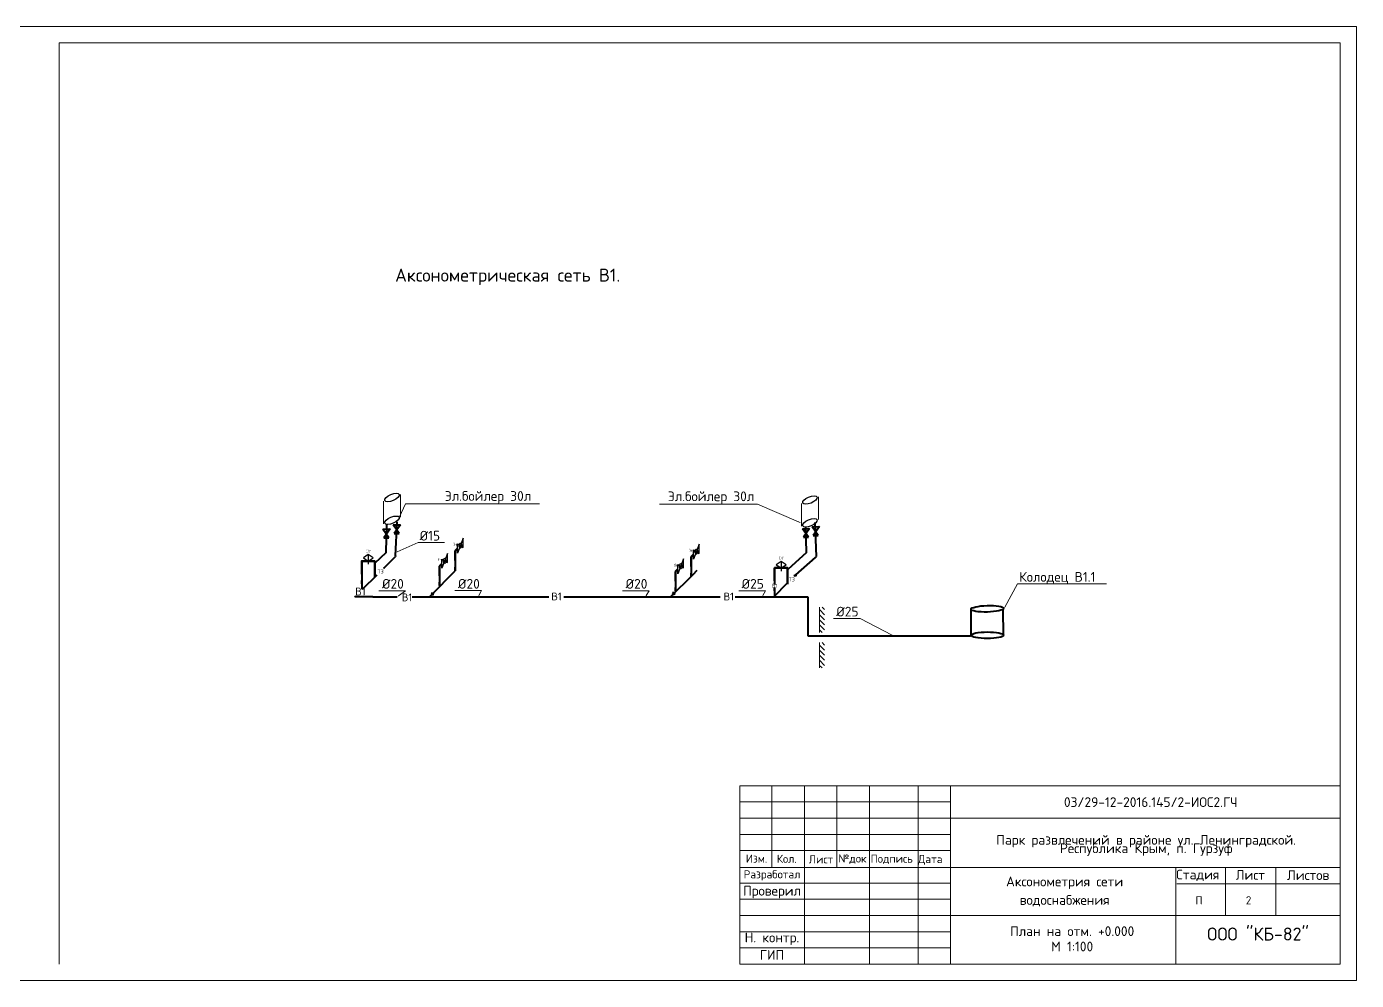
# Model space of a CAD drawing. Header units: feet. Extents: x -10410 to 374725, y -46422 to 88923.
# Drawn here: x 34303 to 75247, y 59547 to 88923 of the extents above; entities that cross this region are included whole.
import ezdxf
from ezdxf import colors
from ezdxf.entities.mleader import LeaderData, LeaderLine
from ezdxf.math import Vec2, Vec3

# ---------------------------------------------------------------- set-up
doc = ezdxf.new("R2010")
doc.units = ezdxf.units.FT
doc.header["$MEASUREMENT"] = 0
for name, color, linetype, lineweight in [('00_Ном._пера__120', 7, 'Continuous', 5), ('0_Ном._пера__120', 7, 'Continuous', 5), ('82323000_Ном._пера__1', 7, 'Continuous', 20), ('82323000_Ном._пера__120', 7, 'Continuous', 5), ('ВК_В1', 160, 'Continuous', 50), ('ВК_Т3', 1, 'Continuous', 50), ('ВК_Текст', 250, 'Continuous', 25), ('Водоснабж.', 160, 'Continuous', 40), ('Выноски ВК', 250, 'Continuous', 9), ('канализация', 30, 'Continuous', 40), ('Конструктив - Лестница_Ном._пера__120', 7, 'Continuous', 5), ('Маркер - Оси_Ном._пера__1', 7, 'Continuous', 20)]:
    doc.layers.add(name, color=color, linetype=linetype, lineweight=lineweight)
doc.styles.add('GOST_100', font='cs_gost2304.shx', dxfattribs={"width": 0.7, "height": 300})
doc.styles.get("Standard").update_dxf_attribs({"font": 'isocpeur.ttf'})

# ---------------------------------------------------------------- blocks, each defined once
blk = doc.blocks.new('*U643')
at = {"layer": 'ВК_В1'}
blk.add_line((-200, 0), (-200, 100), dxfattribs=at)
blk.add_lwpolyline([(0, 700), (-200, 700), (-200, 300)], dxfattribs=at)
at = {"layer": 'ВК_Т3'}
blk.add_lwpolyline([(0, 700), (200, 700), (200, 200)], dxfattribs=at)
at = {"layer": 'ВК_Текст'}
blk.add_lwpolyline([(0, 900), (-150, 800), (0, 700), (150, 800), (0, 900), (0, 600)], dxfattribs=at)
at = {"layer": 'ВК_Текст', "lineweight": 30}
blk.add_circle((0, 700), 20, dxfattribs=at)
at = {"layer": 'ВК_Текст', "lineweight": 5, "insert": (0, 1000), "char_height": 100, "attachment_point": 5, "style": 'GOST_100'}
blk.add_mtext('С/У', dxfattribs=at)
blk = doc.blocks.new('*U648')
at = {"layer": 'ВК_В1'}
for p, q in [((0, 600), (71, 671)), ((0, 300), (0, 600)), ((0, 0), (0, 100))]:
    blk.add_line(p, q, dxfattribs=at)
at = {"layer": 'ВК_Текст', "lineweight": 5, "insert": (0, 800), "char_height": 100, "attachment_point": 5, "style": 'GOST_100'}
blk.add_mtext('Ун', dxfattribs=at)
blk = doc.blocks.new('*U647')
at = {"layer": 'ВК_Текст'}
for p, q in [((88, 230), (-88, -230)), ((-88, 53), (88, -53)), ((-88, -230), (-88, 53)), ((88, -53), (88, 230))]:
    blk.add_line(p, q, dxfattribs=at)
blk.add_ellipse((0, 0), major_axis=(0, 80), ratio=0.5, dxfattribs=at)
blk = doc.blocks.new('*U657')
at = {"layer": 'ВК_Текст', "lineweight": 20, "ltscale": 30}
for p, q in [((-600, 0), (-100, 0)), ((-550, 0), (-450, -100)), ((-450, 0), (-350, -100)), ((-350, 0), (-250, -100)), ((-250, 0), (-150, -100)), ((-150, 0), (-100, -50)), ((100, 0), (600, 0)), ((150, 0), (250, -100)), ((250, 0), (350, -100)), ((350, 0), (450, -100)), ((450, 0), (550, -100)), ((550, 0), (600, -50)), ((-600, -50), (-550, -100)), ((100, -50), (150, -100))]:
    blk.add_line(p, q, dxfattribs=at)

msp = doc.modelspace()

# ---------------------------------------------------------------- linework, layer by layer
at = {"layer": '00_Ном._пера__120', "linetype": 'Continuous'}
for p, q in [((62749.54063, 65043.80903), (56253.96455, 65043.80903)), ((62749.54063, 64544.14933), (56253.96455, 64544.14933)), ((62749.54063, 64044.48963), (56253.96455, 64044.48963)), ((62749.54063, 62545.51054), (56253.96455, 62545.51054)), ((62749.54063, 62045.85084), (56253.96455, 62045.85084)), ((62749.54063, 61546.19114), (56253.96455, 61546.19114)), ((62749.54063, 61046.53144), (56253.96455, 61046.53144)), ((62749.54063, 60546.87174), (56253.96455, 60546.87174))]:
    msp.add_line(p, q, dxfattribs=at)
at = {"layer": '0_Ном._пера__120', "linetype": 'Continuous'}
for p, q in [((57253.28395, 63045.17024), (57253.28395, 65543.46873)), ((58252.60334, 60047.21205), (58252.60334, 65543.46873)), ((59251.92274, 63045.17024), (59251.92274, 65543.46873)), ((60251.24213, 60047.21205), (60251.24213, 65543.46873)), ((61750.22123, 60047.21205), (61750.22123, 65543.46873)), ((62749.54063, 60047.21205), (62749.54063, 65543.46873)), ((62749.54063, 64544.14933), (74730.96252, 64544.14933)), ((62749.54063, 63544.82993), (56253.96455, 63544.82993)), ((56259.2634, 63024.31383), (74746.67223, 63024.31383)), ((69692.08205, 63024.31383), (69692.08205, 60047.21205)), ((71216.99603, 61546.19114), (71216.99603, 63024.31383)), ((72770.01724, 61546.19114), (72770.01724, 63024.31383)), ((69718.01694, 62524.65413), (74746.67223, 62524.65413)), ((69718.01694, 62524.65413), (74746.67223, 62524.65413)), ((62749.54063, 61546.19114), (74746.67223, 61546.19114))]:
    msp.add_line(p, q, dxfattribs=at)
at = {"layer": '0_Ном._пера__120', "linetype": 'Continuous', "flags": 128}
msp.add_lwpolyline([(56259.2634, 60047.21205), (74746.67223, 60047.21205), (74746.67223, 65543.46873), (56259.2634, 65543.46873)], close=True, dxfattribs=at)
at = {"layer": '82323000_Ном._пера__1', "linetype": 'Continuous'}
for p, q in [((75246.67223, 88922.53742), (33303.12412, 88922.53742)), ((74746.67223, 88422.53742), (35303.12412, 88422.53742)), ((74746.67223, 60403.3152), (74746.67223, 88422.53742))]:
    msp.add_line(p, q, dxfattribs=at)
at = {"layer": '82323000_Ном._пера__120', "linetype": 'Continuous'}
for p, q in [((35303.12412, 88422.53742), (35303.12412, 60047.21205)), ((75246.67223, 59547.21205), (33303.12412, 59547.21205))]:
    msp.add_line(p, q, dxfattribs=at)
at = {"layer": 'Водоснабж.'}
for p, q in [((45275.70568, 73445.4996), (45496.36819, 73451.15022)), ((45456.76259, 73179.88355), (45275.70568, 73445.4996)), ((45496.36819, 73451.15022), (45303.99594, 73179.88355)), ((45592.69369, 73576.04993), (45813.3562, 73581.70055)), ((45773.7506, 73310.43388), (45592.69369, 73576.04993)), ((45813.3562, 73581.70055), (45620.98395, 73310.43388)), ((45620.98395, 73310.43388), (45773.7506, 73310.43388)), ((45666.35626, 72621.01064), (45710.31421, 73674.78062)), ((58192.28918, 73458.60552), (58412.95169, 73464.25615)), ((58373.34609, 73192.98948), (58192.28918, 73458.60552)), ((58412.95169, 73464.25615), (58220.57944, 73192.98948)), ((58494.41828, 73519.20791), (58715.45349, 73524.86808)), ((58675.781, 73253.14324), (58494.41828, 73519.20791)), ((58715.45349, 73524.86808), (58522.75633, 73253.14324)), ((58627.80595, 72600.3907), (58585.52185, 73646.95311)), ((45303.99594, 73179.88355), (45456.76259, 73179.88355)), ((58220.57944, 73192.98948), (58373.34609, 73192.98948)), ((58522.75633, 73253.14324), (58675.781, 73253.14324)), ((45313.51862, 72257.85521), (45665.79503, 72607.55682)), ((45666.35626, 72621.01064), (45665.79503, 72607.55682)), ((47499.7917, 72476.08853), (47499.7917, 72276.08853)), ((57985.47959, 72040.22357), (58589.33476, 72566.84031)), ((58589.33476, 72566.84031), (58627.80595, 72600.3907)), ((44623.54955, 72062.34661), (44623.54955, 71862.34661)), ((45296.533, 72240.99374), (45313.51862, 72257.85521)), ((46762.2931, 71415.42896), (47499.7917, 72164.99698)), ((47499.7917, 72176.08853), (47499.7917, 72164.99698)), ((54762.18723, 72290.93778), (54762.18723, 72090.93778)), ((54822.58606, 72052.56111), (54949.70124, 72178.51986)), ((44623.54955, 71762.34661), (44623.54955, 71598.70925)), ((44642.3056, 71591.54812), (45095.06043, 72040.99374)), ((47016.19662, 72009.52344), (47016.19662, 71809.52344)), ((47016.19662, 71709.52344), (47016.19662, 71673.4877)), ((54125.0291, 71361.35017), (54822.58606, 72052.56111)), ((54285.92231, 71842.88613), (54285.92231, 71642.88613)), ((57310.00908, 71361.35923), (57742.65818, 71797.7201)), ((57335.10413, 71850.30694), (57335.10413, 71742.56768)), ((57940.95695, 71997.7201), (57950.47004, 72007.31481)), ((44410.00909, 71360.94948), (44440.83302, 71391.54812)), ((44967.43036, 71360.94948), (44410.00909, 71360.94948)), ((44967.43036, 71360.94948), (45717.65899, 71360.94948)), ((46178.4462, 71360.94948), (46747.87456, 71360.94948)), ((46762.2931, 71415.42896), (46708.69083, 71360.94948)), ((46708.69083, 71360.94948), (46759.65263, 71360.94948)), ((46756.14701, 71476.97185), (46828.81643, 71482.72654)), ((46756.14701, 71476.97185), (46823.66149, 71410.01211)), ((46759.65263, 71360.94948), (50385.63031, 71361.14674)), ((46823.66149, 71410.01211), (46828.81643, 71482.72654)), ((50846.41751, 71361.17181), (54291.59493, 71361.35923)), ((54188.84573, 71491.53121), (54261.51515, 71497.2859)), ((54188.84573, 71491.53121), (54256.36021, 71424.57147)), ((54256.36021, 71424.57147), (54261.51515, 71497.2859)), ((54285.92231, 71542.88613), (54285.92231, 71520.77966)), ((54291.59493, 71361.35923), (55660.80853, 71361.35923)), ((56121.59574, 71361.35923), (57310.00908, 71361.35923)), ((57310.00908, 71361.35923), (58360.00908, 71361.35923)), ((57335.10413, 71550.30694), (57335.10413, 71386.66958)), ((58360.00908, 71361.35923), (58360.00908, 70161.35923)), ((63383.9551, 70177.92964), (63381.08852, 70977.9245)), ((64377.36319, 70163.18194), (64374.40832, 70987.81633)), ((58360.00908, 70161.35923), (63360.00908, 70161.35923))]:
    msp.add_line(p, q, dxfattribs=at)
msp.add_lwpolyline([(57951.47959, 72040.22357), (57985.47959, 72040.22357), (57985.47959, 72006.22357), (57951.47959, 72006.22357)], close=True, dxfattribs=at)
for centre, major_axis, ratio in [((63881.04372, 70991.32211), (-499.9552, -13.3976), 0.1999461415), ((63883.95924, 70177.67062), (-499.99679, -1.79161), 0.2)]:
    msp.add_ellipse(centre, major_axis=major_axis, ratio=ratio, dxfattribs=at)
at = {"layer": 'Выноски ВК'}
for p, q in [((45292.7683, 74311.26366), (45292.7683, 73611.26366)), ((45818.8266, 74516.49023), (45818.8266, 73816.49023)), ((58158.36025, 74232.20745), (58158.36025, 73532.20745)), ((58684.41855, 74437.43403), (58684.41855, 73737.43403))]:
    msp.add_line(p, q, dxfattribs=at)
at = {"layer": 'Выноски ВК', "lineweight": 30}
for centre in [(45554.10813, 74419.51416), (58419.70008, 74340.45795), (45554.10813, 73719.51416), (58419.70008, 73640.45795)]:
    msp.add_ellipse(centre, major_axis=(221.50512, 91.75042), ratio=0.4142, dxfattribs=at)
at = {"layer": 'канализация', "color": 1}
for p, q in [((45368.89466, 72727.36197), (45398.52825, 73603.42362)), ((58318.13068, 72722.57382), (58290.65996, 73521.90916)), ((45368.89466, 72727.36197), (45017.98573, 72386.44261)), ((58318.13068, 72722.57382), (57742.88091, 72199.55077))]:
    msp.add_line(p, q, dxfattribs=at)
at = {"layer": 'Конструктив - Лестница_Ном._пера__120', "linetype": 'Continuous'}
msp.add_line((75246.67223, 88922.53742), (75246.67223, 59547.21205), dxfattribs=at)

# ---------------------------------------------------------------- block references
for name, p in [('*U648', (47499.7917, 72176.08853)), ('*U643', (44823.54955, 71762.34661)), ('*U648', (47016.19662, 71709.52344)), ('*U648', (54762.18723, 71990.93778)), ('*U643', (57535.10413, 71550.30694)), ('*U648', (54285.92231, 71542.88613))]:
    msp.add_blockref(name, p)
at = {"linetype": 'Continuous', "lineweight": 5, "xscale": -1.56, "yscale": 1.56, "zscale": 1.56, "rotation": 90}
msp.add_blockref('*U657', (58716.88881, 70107.98842), dxfattribs=at)
at = {"layer": 'ВК_Текст'}
for p in [(47658.88199, 72935.17882), (54921.27752, 72750.02806), (47175.2869, 72468.61373), (54445.0126, 72301.97642)]:
    msp.add_blockref('*U647', p, dxfattribs=at)

# ---------------------------------------------------------------- texts
at = {"layer": 'Водоснабж.', "attachment_point": 1}
for s, insert, char_height in [('Т3', (45108.05569, 72200.99374), 120), ('В1', (57246.87183, 71761.04552), 120), ('Т3', (57767.1293, 71957.7201), 120), ('В1', (44420.39334, 71645.93394), 240), ('В1', (45855.70598, 71463.92778), 240), ('В1', (50458.65268, 71492.04294), 240), ('В1', (55761.93533, 71488.43503), 240)]:
    msp.add_mtext_dynamic_manual_height_columns(s, width=380.7872051, gutter_width=12.5, heights=[0], dxfattribs=dict(at, insert=insert, char_height=char_height))
at = {"layer": 'Маркер - Оси_Ном._пера__1', "linetype": 'Continuous', "attachment_point": 5}
for s, insert, char_height, width in [('\\A1;Аксонометрическая сеть В1.', (49115.20196, 81214.05958), 400, 6942.5414205), ('\\A1;2', (71926.71763, 62014.8791), 250, 75)]:
    msp.add_mtext(s, dxfattribs=dict(at, insert=insert, char_height=char_height, width=width))
at = {"layer": 'Маркер - Оси_Ном._пера__1', "linetype": 'Continuous'}
for s, insert, char_height, attachment_point in [('\\A1;03/29-12-2016.145/2-ИОС2.ГЧ', (68913.08413, 65037.86355), 300, 5), ('\\A1;Изм.', (56778.3472, 63298.66523), 250, 5), ('\\A1;Кол.', (57707.13784, 63292.47523), 250, 5), ('\\A1;Лист', (58758.97012, 63276.99365), 250, 5), ('\\A1;№док', (59731.56359, 63281.73158), 250, 5), ('\\A1;Подпись', (60288.30917, 63276.99365), 250, 4), ('\\A1;Дата', (61750.22123, 63258.2005), 250, 4), ('\\A1;Разработал', (57253.28395, 62781.00641), 250, 5), ('\\A1;Стадия', (70364.05023, 62783.7723), 300, 5), ('\\A1;Лист', (71979.82261, 62795.7334), 300, 5), ('\\A1;Листов', (73759.76563, 62789.52258), 300, 5), ('\\A1;Проверил', (57253.28395, 62267.50119), 300, 5), ('\\A1;П', (70401.80365, 62014.8791), 250, 5), ('\\A1;Н. контр.', (57253.28395, 60828.92328), 300, 5), ('\\A1;ООО "КБ-82"', (72219.37714, 60975.32453), 400, 5), ('\\A1;ГИП', (57253.28395, 60333.96874), 300, 5)]:
    msp.add_mtext(s, dxfattribs=dict(at, insert=insert, char_height=char_height, attachment_point=attachment_point))
at = {"layer": 'Маркер - Оси_Ном._пера__1', "linetype": 'Continuous', "char_height": 300, "attachment_point": 5}
for s, insert, width, line_spacing_factor in [('\\A1;Парк развлечений в районе ул. Ленинградской. Республика Крым, п. Гурзуф{\\H1.8055x; }', (68773.08413, 63705.15019), 11311.0728567, 0.516693), ('\\A1;Аксонометрия сети водоснабжения', (66262.80986, 62284.57755), 4607.6934986, 1.139351), ('\\A1;План на отм. +0.000\\PМ 1:100', (66495.21214, 60827.78798), 5575.016688, 0.945455)]:
    msp.add_mtext(s, dxfattribs=dict(at, insert=insert, width=width, line_spacing_factor=line_spacing_factor))

# ---------------------------------------------------------------- leaders
at = {"layer": 'Водоснабж.'}
ml = msp.add_multileader_mtext('Standard', dxfattribs=at)
ml.set_content('Эл.бойлер 30л', color=256)
ml.set_leader_properties(lineweight=5)
ml.build(insert=Vec2(0, 0))
ml.multileader.update_dxf_attribs({"text_left_attachment_type": 6, "text_right_attachment_type": 6, "dogleg_length": 0.36, "arrow_head_size": 100})
ctx = ml.context
ctx.base_point, ctx.char_height, ctx.arrow_head_size, ctx.landing_gap_size, ctx.plane_origin = Vec3(47077.64515, 74225.7906), 300, 100, 100, Vec3(43413.57673, 71788.16443)
ctx.left_attachment, ctx.right_attachment = 6, 6
notes = []
notes.append((ctx, [(0, (1, 1, 0), (45973.59239, 74225.7906), (1, 0), 1104.05276, [(0, [(45744.63263, 73736.22326)], 0, [])])]))
ctx.mtext.insert, ctx.mtext.flow_direction = Vec3(47177.64515, 74615.7906), 5
ml = msp.add_multileader_mtext('Standard', dxfattribs=at)
ml.set_content('Эл.бойлер 30л', color=256)
ml.set_leader_properties(lineweight=5)
ml.build(insert=Vec2(0, 0))
ml.multileader.update_dxf_attribs({"text_left_attachment_type": 6, "text_right_attachment_type": 6, "dogleg_length": 0.36, "arrow_head_size": 100})
ctx = ml.context
ctx.base_point, ctx.char_height, ctx.arrow_head_size, ctx.landing_gap_size, ctx.plane_origin = Vec3(54056.82996, 74216.17332), 300, 100, 100, Vec3(57308.14212, 72231.21218)
ctx.left_attachment, ctx.right_attachment, ctx.text_align_type = 6, 6, 2
notes.append((ctx, [(0, (1, 1, 0), (56807.54996, 74216.17332), (-1, 0), 0.72, [(0, [(58160.15465, 73630.1768)], 0, [])])]))
ctx.mtext.insert, ctx.mtext.alignment, ctx.mtext.flow_direction = Vec3(56706.82996, 74606.17332), 3, 5
ml = msp.add_multileader_mtext('Standard', dxfattribs=at)
ml.set_content('%%C15', color=256)
ml.set_leader_properties(lineweight=5)
ml.build(insert=Vec2(0, 0))
ml.multileader.update_dxf_attribs({"text_left_attachment_type": 6, "text_right_attachment_type": 6, "dogleg_length": 0.36, "arrow_head_size": 50})
ctx = ml.context
ctx.base_point, ctx.char_height, ctx.arrow_head_size, ctx.landing_gap_size, ctx.plane_origin = Vec3(46355.57822, 73033.07901), 300, 50, 50, Vec3(45670.48083, 72724.01181)
ctx.left_attachment, ctx.right_attachment = 6, 6
notes.append((ctx, [(0, (1, 1, 0), (46355.21822, 73033.07901), (1, 0), 0.36, [(0, [(45670.48083, 72724.01181)], 0, [])])]))
ctx.mtext.insert, ctx.mtext.flow_direction = Vec3(46405.57822, 73393.07901), 5
ml = msp.add_multileader_mtext('Standard', dxfattribs=at)
ml.set_content('Колодец В1.1', color=256)
ml.set_leader_properties(lineweight=5)
ml.build(insert=Vec2(0, 0))
ml.multileader.update_dxf_attribs({"text_left_attachment_type": 6, "text_right_attachment_type": 6, "dogleg_length": 0.36, "arrow_head_size": 50})
ctx = ml.context
ctx.base_point, ctx.char_height, ctx.arrow_head_size, ctx.landing_gap_size, ctx.plane_origin = Vec3(64816.88506, 71764.49454), 300, 50, 50, Vec3(64393.09239, 70995.84168)
ctx.left_attachment, ctx.right_attachment = 6, 6
notes.append((ctx, [(0, (1, 1, 0), (64816.52506, 71764.49454), (1, 0), 0.36, [(0, [(64393.09239, 70995.84168)], 0, [])])]))
ctx.mtext.insert, ctx.mtext.flow_direction = Vec3(64866.88506, 72124.49454), 5
ml = msp.add_multileader_mtext('Standard', dxfattribs=at)
ml.set_content('%%C20', color=256)
ml.set_leader_properties(lineweight=5)
ml.build(insert=Vec2(0, 0))
ml.multileader.update_dxf_attribs({"text_left_attachment_type": 6, "text_right_attachment_type": 6, "dogleg_length": 0.36, "arrow_head_size": 50})
ctx = ml.context
ctx.base_point, ctx.char_height, ctx.arrow_head_size, ctx.landing_gap_size, ctx.plane_origin = Vec3(45238.64163, 71549.89706), 300, 50, 50, Vec3(45857.65246, 71360.94948)
ctx.left_attachment, ctx.right_attachment, ctx.text_align_type = 6, 6, 2
notes.append((ctx, [(0, (1, 1, 0), (45969.00163, 71549.89706), (-1, 0), 0.36, [(0, [(45717.65899, 71360.94948)], 0, [])])]))
ctx.mtext.insert, ctx.mtext.alignment, ctx.mtext.flow_direction = Vec3(45918.64163, 71909.89706), 3, 5
ml = msp.add_multileader_mtext('Standard', dxfattribs=at)
ml.set_content('%%C20', color=256)
ml.set_leader_properties(lineweight=5)
ml.build(insert=Vec2(0, 0))
ml.multileader.update_dxf_attribs({"text_left_attachment_type": 6, "text_right_attachment_type": 6, "dogleg_length": 0.36, "arrow_head_size": 50})
ctx = ml.context
ctx.base_point, ctx.char_height, ctx.arrow_head_size, ctx.landing_gap_size, ctx.plane_origin = Vec3(47577.96979, 71551.35667), 300, 50, 50, Vec3(48196.98062, 71362.40908)
ctx.left_attachment, ctx.right_attachment, ctx.text_align_type = 6, 6, 2
notes.append((ctx, [(0, (1, 1, 0), (48308.32979, 71551.35667), (-1, 0), 0.36, [(0, [(48196.98062, 71362.40908)], 0, [])])]))
ctx.mtext.insert, ctx.mtext.alignment, ctx.mtext.flow_direction = Vec3(48257.96979, 71911.35667), 3, 5
ml = msp.add_multileader_mtext('Standard', dxfattribs=at)
ml.set_content('%%C20', color=256)
ml.set_leader_properties(lineweight=5)
ml.build(insert=Vec2(0, 0))
ml.multileader.update_dxf_attribs({"text_left_attachment_type": 6, "text_right_attachment_type": 6, "dogleg_length": 0.36, "arrow_head_size": 50})
ctx = ml.context
ctx.base_point, ctx.char_height, ctx.arrow_head_size, ctx.landing_gap_size, ctx.plane_origin = Vec3(52737.78319, 71550.30682), 300, 50, 50, Vec3(53356.79401, 71361.35923)
ctx.left_attachment, ctx.right_attachment, ctx.text_align_type = 6, 6, 2
notes.append((ctx, [(0, (1, 1, 0), (53468.14319, 71550.30682), (-1, 0), 0.36, [(0, [(53356.79401, 71361.35923)], 0, [])])]))
ctx.mtext.insert, ctx.mtext.alignment, ctx.mtext.flow_direction = Vec3(53417.78319, 71910.30682), 3, 5
ml = msp.add_multileader_mtext('Standard', dxfattribs=at)
ml.set_content('%%C25', color=256)
ml.set_leader_properties(lineweight=5)
ml.build(insert=Vec2(0, 0))
ml.multileader.update_dxf_attribs({"text_left_attachment_type": 6, "text_right_attachment_type": 6, "dogleg_length": 0.36, "arrow_head_size": 50})
ctx = ml.context
ctx.base_point, ctx.char_height, ctx.arrow_head_size, ctx.landing_gap_size, ctx.plane_origin = Vec3(56322.36962, 71550.30682), 300, 50, 50, Vec3(56941.38045, 71361.35923)
ctx.left_attachment, ctx.right_attachment, ctx.text_align_type = 6, 6, 2
notes.append((ctx, [(0, (1, 1, 0), (57052.72962, 71550.30682), (-1, 0), 0.36, [(0, [(56941.38045, 71361.35923)], 0, [])])]))
ctx.mtext.insert, ctx.mtext.alignment, ctx.mtext.flow_direction = Vec3(57002.36962, 71910.30682), 3, 5
ml = msp.add_multileader_mtext('Standard', dxfattribs=at)
ml.set_content('%%C25', color=256)
ml.set_leader_properties(lineweight=5)
ml.build(insert=Vec2(0, 0))
ml.multileader.update_dxf_attribs({"text_left_attachment_type": 6, "text_right_attachment_type": 6, "dogleg_length": 0.36, "arrow_head_size": 50})
ctx = ml.context
ctx.base_point, ctx.char_height, ctx.arrow_head_size, ctx.landing_gap_size, ctx.plane_origin = Vec3(59236.59679, 70694.93935), 300, 50, 50, Vec3(61002.39372, 70158.96457)
ctx.left_attachment, ctx.right_attachment, ctx.text_align_type = 6, 6, 2
notes.append((ctx, [(0, (1, 1, 0), (59966.95679, 70694.93935), (-1, 0), 0.36, [(0, [(61002.39372, 70158.96457)], 0, [])])]))
ctx.mtext.insert, ctx.mtext.alignment, ctx.mtext.flow_direction = Vec3(59916.59679, 71054.93935), 3, 5
for ctx, leaders in notes:
    for number, flags, end, landing, length, lines in leaders:
        leader = LeaderData()
        leader.index, (leader.has_last_leader_line, leader.has_dogleg_vector, leader.attachment_direction) = number, flags
        leader.last_leader_point, leader.dogleg_vector, leader.dogleg_length = Vec3(end), Vec3(landing), length
        for number, points, colour, breaks in lines:
            line = LeaderLine()
            line.index, line.vertices, line.color, line.breaks = number, Vec3.list(points), colors.encode_raw_color(colour), breaks
            leader.lines.append(line)
        ctx.leaders.append(leader)

doc.saveas('drawing.dxf')
